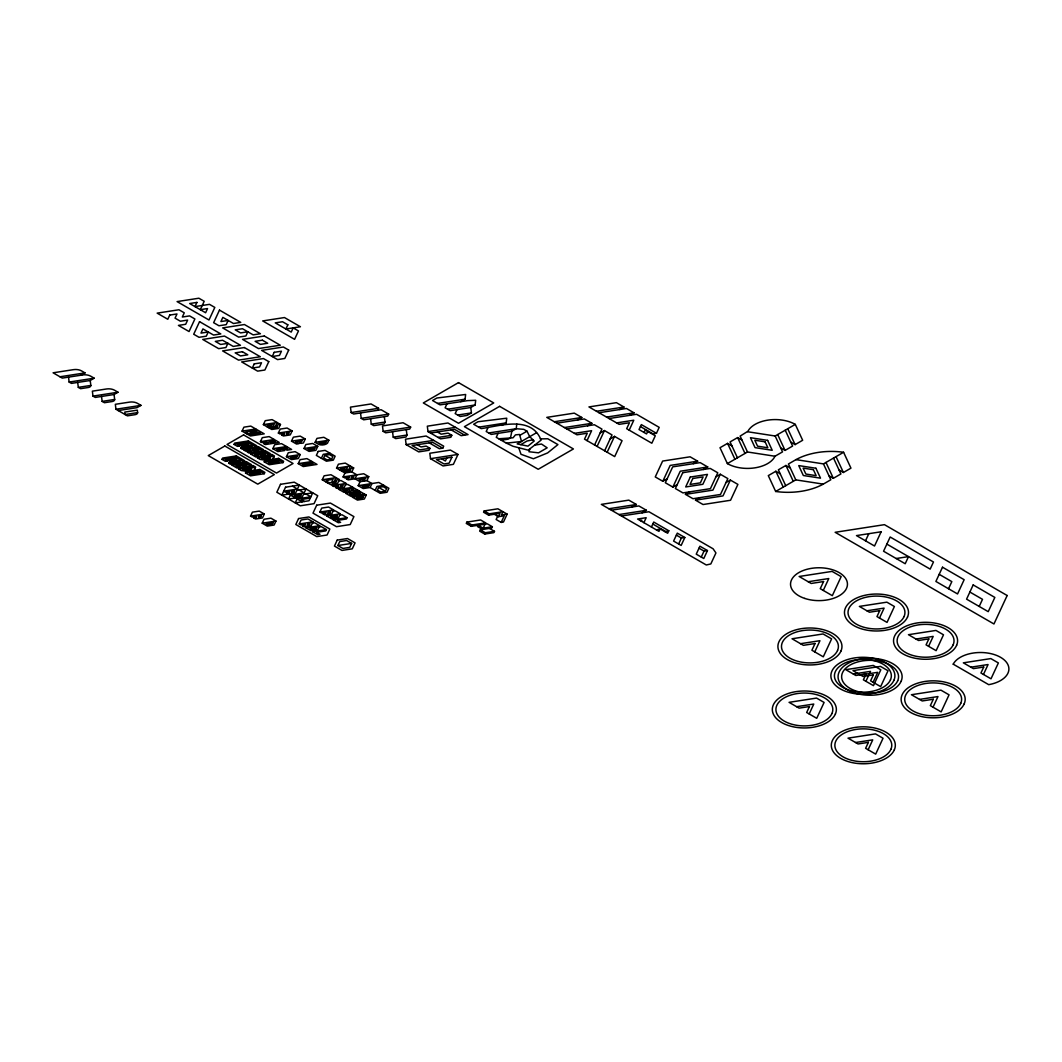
<?xml version="1.0" encoding="UTF-8"?>
<svg xmlns="http://www.w3.org/2000/svg" width="1062" height="1062" viewBox="0 0 1062 1062"><rect width="100%" height="100%" fill="white"/><g stroke="black" fill="none" stroke-linecap="round" stroke-linejoin="round"><path stroke-width="1.5" d="M460.696 401.688L465.063 399.179L465.647 394.48L436.894 398.011L432.539 400.52L440.093 404.874L467.572 400.626L475.696 400.294L475.126 404.98L470.758 407.503L450.142 410.689L445.111 407.781L446.956 403.812M501.795 425.411L506.162 422.902L506.747 418.202L477.993 421.733L473.639 424.242L481.179 428.61C500.282 425.835 531.544 415.388 541.089 440.133L528.172 450.155L513.065 446.279L506.335 443.133L496.273 437.318L498.118 433.349M516.796 424.017L516.212 428.716L511.857 431.225L491.241 434.411L486.21 431.504L488.055 427.548M511.857 431.225L510.517 437.809L508.18 439.164L501.304 440.226M529.991 448.748L528.942 451.722L538.5 452.837L547.169 447.832L541.501 444.035L534.637 445.137M747.688 431.756L775.167 436.004L782.535 451.881L774.994 456.235L747.502 451.987L740.134 436.11L747.94 431.238A28.462 16.434 0 0 1 795.292 424.388L802.66 440.265L795.106 444.62L790.752 442.097M774.955 456.235L774.729 456.753A28.462 16.434 0 0 1 727.377 463.603L720.009 447.726L727.563 443.372L731.917 445.894M222.011 459.381L222.635 458.054L236.375 455.93L244.751 460.775L244.141 462.103L235.764 457.257L222.011 459.381L225.37 461.32L227.666 460.961L228.277 459.647M234.052 444.407L234.662 443.08L248.402 440.956L256.792 445.801L256.181 447.115L247.791 442.283L234.052 444.407L237.397 446.345L239.693 445.987L240.304 444.659M242.083 431.132L243.915 427.163L250.791 426.101L264.212 433.84L250.459 435.964L242.083 431.132L255.823 429.008M228.728 463.258L229.339 461.93L238.499 460.51L240.198 461.479L228.728 463.258L230.401 464.227L246.437 461.744L251.468 464.652L250.844 465.966L245.826 463.059L232.074 465.196L232.684 463.868M231.622 461.572L229.95 460.616L230.56 459.288M235.764 457.257L236.375 455.93M240.755 448.283L241.366 446.956L250.526 445.536L252.225 446.505L240.755 448.283L242.428 449.239L258.464 446.77L263.495 449.664L262.885 450.992L257.854 448.084L244.114 450.208L244.725 448.894M243.663 446.598L241.977 445.628L242.601 444.314M247.791 442.283L248.402 440.956M244.592 465.714L246.888 465.355L245.203 464.386L236.043 465.806L237.715 466.776L238.339 465.448M237.715 466.776L240.012 466.417L239.481 465.275M247.247 471.435L241.3 470.519L238.777 469.059L239.401 467.745M251.428 452.757L250.818 454.085L264.557 451.961L269.589 454.868L270.199 453.54L265.168 450.633L249.145 453.116L247.459 452.147L248.07 450.832M239.176 465.939L241.764 464.917M263.376 424.641L265.221 420.685L272.084 419.623L280.474 424.455L278.629 428.424L271.766 429.486L263.376 424.641L277.116 422.517L275.894 425.172L280.474 424.455M245.203 464.386L243.981 467.028L241.459 465.581M245.826 463.059L246.437 461.744M254.336 451.084L258.916 450.381L257.243 449.412L252.663 450.115L254.336 451.084L254.946 449.77M245.495 472.935L246.105 471.608L259.845 469.484L264.876 472.391L264.265 473.718L250.526 475.842L245.495 472.935L259.234 470.811L264.265 473.718M246.716 470.293L251.296 469.577L251.92 468.262L242.747 469.683L246.716 470.293L247.327 468.966M263.801 443.571L268.381 442.854L266.708 441.885L262.115 442.602L260.442 441.633L262.287 437.663L269.164 436.601L279.213 442.403L265.473 444.54L263.801 443.571L264.411 442.243M257.854 448.084L258.464 446.77M263.336 454.602L265.619 454.244L263.947 453.288L254.787 454.695L256.46 455.664L257.07 454.35M256.46 455.664L258.756 455.319L258.225 454.164M238.777 469.059L252.53 466.935L253.141 465.621L255.65 467.068L254.123 470.373M265.991 460.337L260.044 459.408L257.522 457.961L258.132 456.633M257.907 454.828L260.509 453.819M272.987 426.844L274.222 424.203L267.345 425.265L272.376 428.159L276.956 427.455L277.567 426.127L272.987 426.844L269.629 424.906M251.136 474.515L260.296 473.094L258.624 472.125L249.464 473.546L251.136 474.515L251.747 473.201M263.947 453.288L262.712 455.93L260.203 454.47M264.557 451.961L265.168 450.633M259.234 470.811L259.845 469.484M264.226 461.824L264.85 460.51L278.589 458.386L283.62 461.28L283.01 462.607L269.257 464.731L264.226 461.824L277.978 459.7L283.01 462.607M265.46 459.182L270.04 458.479L270.651 457.151L261.491 458.572L265.46 459.182L266.071 457.868M281.722 434.995L284.019 434.637L284.629 433.323L280.049 434.026L278.363 433.057L280.209 429.088L287.085 428.026L292.116 430.933L290.271 434.902L283.395 435.964L281.722 434.995L282.333 433.668M281.377 448.576L284.722 450.514L277.846 451.576L272.828 448.682L274.66 444.712L281.536 443.65L291.599 449.452L287.019 450.169L283.66 448.23M257.522 457.961L271.261 455.837L271.885 454.509L274.394 455.956L272.868 459.262M269.881 463.417L279.04 461.997L277.355 461.027L268.195 462.448L269.881 463.417L270.491 462.089M253.911 518.057L256.194 517.712L256.805 516.384L252.225 517.088L250.552 516.132L252.398 512.163L259.261 511.101L264.292 513.995L262.46 517.964L255.584 519.026L253.911 518.057L254.522 516.743M277.978 459.7L278.589 458.386M291.506 441.142L293.351 437.172L300.227 436.11L305.245 439.018L303.413 442.987L301.117 443.332L297.772 441.407L297.148 442.721L295.475 441.752L302.351 440.69L298.834 443.69L296.537 444.049L291.506 441.142L305.245 439.018M286.435 456.7L288.28 452.731L295.143 451.669L300.174 454.576L298.342 458.545L291.466 459.607L286.435 456.7L300.174 454.576M262.208 523.194L264.053 519.238L270.916 518.176L275.947 521.07L274.115 525.04L267.239 526.102L262.208 523.194L275.947 521.07M304.011 448.496L305.856 444.527L312.719 443.465L317.75 446.372L315.905 450.328L309.042 451.403L304.011 448.496L317.75 446.372M298.236 463.643L300.068 459.673L306.945 458.611L317.007 464.426L303.267 466.55L298.236 463.643L311.976 461.519M288.731 494.082L287.059 493.113L287.669 491.786M291.028 493.724L288.572 499.021L302.312 496.897L305.989 488.958L296.829 490.378M315.122 442.336L316.967 438.367L323.844 437.305L328.875 440.212L327.508 443.159A6.399 3.69 0 0 1 318.865 444.5L315.122 442.336L328.875 440.212M297.732 497.6L295.276 502.897L309.015 500.76L312.706 492.834L303.533 494.242M321.388 458.306L323.233 454.337L330.109 453.275M324.906 455.306L323.684 457.948L327.03 459.886L331.623 459.182L332.844 456.541L329.485 454.602L324.906 455.306L331.623 459.182M302.604 525.902L304.9 525.557L305.511 524.23L300.931 524.933L299.245 523.964L301.09 520.008L307.967 518.946L312.998 521.84L311.153 525.809L304.276 526.871L302.604 525.902L303.214 524.588M322.264 479.772L324.096 475.803L330.972 474.741L339.362 479.586L337.517 483.555L330.64 484.617L322.264 479.772L336.004 477.648L334.769 480.289L339.362 479.586M312.374 523.168L314.671 522.809L319.702 525.717L317.857 529.686L310.993 530.748L305.962 527.841L306.573 526.526M336.561 468.143L338.406 464.174L345.283 463.112L353.659 467.944L351.827 471.913L344.951 472.975L336.561 468.143L350.314 466.019L349.079 468.661L353.659 467.944M323.233 513.995L325.516 513.65L326.127 512.322L321.547 513.026L319.874 512.057L321.72 508.101L328.583 507.039L333.614 509.933L331.782 513.902L324.906 514.964L323.233 513.995L323.844 512.68M336.282 486.197L335.672 487.511L337.968 487.166L338.579 485.838L333.999 486.555L332.326 485.586L332.937 484.259M319.091 527.044L321.374 526.686L326.406 529.593L325.795 530.907L316.635 532.327L319.981 534.266L317.697 534.624L312.666 531.717L313.277 530.389M347.075 477.555L346.464 478.882L348.748 478.524L349.371 477.21L344.792 477.913L343.106 476.944L344.951 472.975M346.172 470.333L347.407 467.692L340.53 468.754L345.562 471.661L350.141 470.944L350.765 469.63L346.172 470.333L342.827 468.395M333.003 511.26L335.3 510.902L340.331 513.809L338.486 517.778L331.609 518.84L326.578 515.933L327.202 514.619M357.801 490.232L353.221 490.936L351.549 489.967L353.832 489.622L352.159 488.653L342.999 490.073L344.672 491.029L348.416 489.847L350.925 491.294L344.061 492.356L339.03 489.449L339.641 488.135M377.7 410.277L378.616 408.299L371.076 403.945L350.46 407.131L351.137 412.547L353.646 414.007L381.139 409.746L388.679 414.114L387.763 416.092L363.708 419.809L361.199 418.362L360.522 412.945M338.738 480.9L341.035 480.555L346.066 483.449L344.221 487.418L337.344 488.48L335.672 487.511M339.707 515.136L342.004 514.778L347.035 517.685L346.424 518.999L337.251 520.42L340.61 522.358L338.327 522.716L333.295 519.809L333.906 518.482M364.505 494.109L350.765 496.233L345.734 493.326L346.345 491.998M384.325 416.623L385.002 422.039L384.072 424.03L373.771 425.623L371.262 424.163L370.585 418.747M345.455 484.776L347.739 484.418L366.191 495.078L364.346 499.034L357.469 500.096L352.438 497.202L353.062 495.874M358.199 485.666L360.045 481.697L366.908 480.635L371.939 483.529L370.107 487.498L363.231 488.56L358.199 485.666L378.815 482.467L388.878 488.281L387.033 492.25L380.169 493.312L370.107 487.498M362.328 481.338L365.846 478.338L358.983 479.4L360.655 480.369L361.266 479.042L364.624 480.98M366.908 480.635L368.753 476.665L363.722 473.758L343.106 476.944M337.875 545.536L339.721 541.58L346.584 540.505L351.615 543.412L349.77 547.381L342.907 548.443L337.875 545.536L351.615 543.412M375.138 490.405L376.97 486.436L383.847 485.374M378.656 487.405L377.422 490.047L380.78 491.985L385.36 491.281L386.581 488.639L383.236 486.701L378.656 487.405L385.36 491.281M406.281 429.606L406.958 435.035L406.042 437.013L395.728 438.606L393.219 437.159L392.542 431.743M410.649 427.097L409.72 429.075L385.679 432.805L383.156 431.345L382.479 425.928L403.095 422.742L410.649 427.097L383.156 431.345M417.247 444.739L421.03 446.929L426.181 446.12L429.951 448.31L429.035 450.288L418.72 451.881L406.149 444.62L405.472 439.203L426.088 436.017L443.69 446.173L442.774 448.164L439.336 448.695L429.274 442.881M457.018 409.627L455.173 413.596L460.204 416.49L467.081 415.428L471.435 412.919L470.758 407.503M437.385 431.995L441.155 434.172L448.031 433.11L451.801 435.287L450.885 437.265L440.571 438.858L427.999 431.597L427.322 426.181L447.938 422.995L468.063 434.61L461.187 435.672L451.124 429.871M446.757 458.001L445.376 460.974L441.593 458.797M457.974 454.43L453.381 464.346L443.066 465.939L430.495 458.678L429.818 453.262L450.434 450.076L457.974 454.43L430.495 458.678M492.37 526.752L483.21 528.159L478.179 525.265L477.555 526.579L482.586 529.487L485.653 522.876L480.635 519.968L466.882 522.092L466.271 523.42L471.302 526.327L487.339 523.845L492.37 526.752L491.746 528.066L480.303 529.845L479.692 531.159L484.71 534.067L493.883 532.646L494.494 531.332L489.463 528.425M471.302 526.327L471.913 525L485.653 522.876M497.68 516.198L496.14 519.504L501.171 522.411L503.468 522.053L507.145 514.127L497.919 508.804L484.179 510.928L483.568 512.242L488.6 515.15L500.043 513.384L498.516 516.69L494.321 514.26M488.6 515.15L489.21 513.835L502.95 511.698L501.423 515.004L507.145 514.127M484.71 534.067L485.334 532.739L494.494 531.332M501.171 522.411L504.238 515.8L498.516 516.69M587.034 440.611L591.627 430.694L574.449 433.349M594.574 444.978L601.942 429.101L594.388 424.747L566.909 428.995M597.083 446.425L604.451 430.548L612.004 434.916L604.636 450.779M607.145 452.226L614.513 436.363L622.067 440.717L614.699 456.594L584.512 439.164L587.273 433.216L576.971 434.809L546.784 417.379L574.276 413.131L581.817 417.485L577.462 419.994M629.195 430.163L633.788 420.233L616.61 422.902M644.063 432.46L645.218 429.977L655.281 435.792L651.829 443.226L626.673 428.703L629.434 422.756L619.133 424.349L588.945 406.919L616.438 402.671L623.978 407.025L619.624 409.547M647.727 431.424L646.585 433.907L639.032 429.552L641.342 424.601L656.435 433.309L659.197 427.362L636.55 414.286L609.07 418.534M641.368 521.203L641.833 520.221L640.107 520.486M662.807 481.285L670.175 465.421L697.668 461.173L690.114 456.806L662.635 461.067L655.267 476.931L662.807 481.285L667.175 478.776M643.877 522.663L646.187 517.698L637.598 519.026L658.971 531.372L660.126 528.889L667.666 533.243L668.821 530.774L653.727 522.053L651.431 527.017M672.87 487.1L680.238 471.223L707.73 466.975L700.177 462.62L672.697 466.868L665.33 482.745L672.87 487.1L677.224 484.577M656.462 529.925L660.126 528.889M665.157 531.797L668.821 530.774M678.631 543.983L681.392 538.036L684.831 537.505L681.154 545.43L673.6 541.076L677.29 533.137L684.831 537.505M720.302 474.236L712.934 490.113L685.455 494.361L692.995 498.715L720.487 494.467L727.842 478.59L720.302 474.236L715.947 476.758M730.364 480.051L722.996 495.914L695.517 500.162L703.057 504.53L730.55 500.268L737.904 484.405L730.364 480.051L726.01 482.56M701.265 557.046L704.04 551.098L707.465 550.567L703.787 558.506L696.247 554.152L699.924 546.213L707.465 550.567M823.276 590.432L828.798 578.538L808.182 581.724M865.517 540.81L868.809 533.695M814.753 651.895L819.957 640.691L800.549 643.691M809.191 713.956L813.784 704.04L796.606 706.695M879.495 618.031L884.102 608.114L866.911 610.783M865.902 681.286L870.508 671.37L853.33 674.025M873.11 682.255L877.716 672.339L860.539 674.994M868.132 749.772L872.738 739.856L855.56 742.511M948.525 588.733L951.831 581.618L939.193 574.33M928.586 646.307L933.193 636.39L916.015 639.045M979.204 606.442L982.509 599.326L969.871 592.038M933.033 707.199L937.985 696.553L919.533 699.407M983.465 674.45L988.072 664.533L970.894 667.188M81.044 375.191L85.013 372.895L81.575 370.917A8.416 4.859 0 0 0 73.451 369.656L53.1 372.802L62.26 378.099L82.61 374.952A8.416 4.859 0 0 1 90.748 376.2L94.186 378.191L90.217 380.488L71.433 383.382L69.136 382.068L68.526 377.129M114.046 394.52L118.015 392.223L114.59 390.245A8.416 4.859 0 0 0 106.452 388.984L92.367 391.161L92.978 396.099L95.275 397.427L114.046 394.52L114.669 399.458A3.465 1.991 0 0 1 112.107 401.529L104.434 402.71L102.151 401.396L101.527 396.458M136.812 412.72L125.104 414.538L124.798 412.069L137.317 410.131L137.622 412.6A3.465 1.991 0 0 1 135.073 414.671L127.4 415.853L115.944 409.242L115.333 404.303L129.418 402.126A8.416 4.859 0 0 1 137.542 403.387L140.981 405.365L137.011 407.662L118.227 410.569M519.783 435.367L527.004 431.199L529.712 436.668L534.226 440.995L527.96 446.133L517.181 443.903L536.496 432.752M520.752 444.646L527.017 441.022L532.965 439.787M587.525 425.809L591.879 423.3L584.326 418.932L556.846 423.194M629.686 415.348L634.041 412.839L626.487 408.485L599.008 412.733M600.096 433.07L604.451 430.548M610.159 438.885L614.513 436.363M741.98 440.08L737.625 437.571L730.072 441.925L737.44 457.788M693.313 463.682L697.668 461.173M632.009 506.999L636.364 504.49L628.823 500.136L601.331 504.384L706.296 564.984L710.823 563.949L715.934 552.944L713.08 548.775L648.948 511.751L621.456 515.999M703.376 469.497L707.73 466.975M642.072 512.813L646.426 510.291L638.886 505.937L611.393 510.198M727.377 463.603L747.502 451.987M775.167 436.004L795.292 424.388M685.455 494.361L689.809 491.839M695.517 500.162L699.871 497.653M780.689 447.912L785.057 450.421L792.597 446.067L785.23 430.203M780.212 473.771L775.857 471.249L768.304 475.617L775.672 491.48L795.796 479.865L823.276 484.113L830.829 479.758L823.462 463.895L795.982 459.634L788.429 464.001L795.796 479.865M790.274 467.957L785.92 465.448L778.366 469.802L785.734 485.679M823.462 463.895L843.586 452.279L850.954 468.143L843.401 472.497L839.046 469.988M828.984 475.789L833.338 478.312L840.892 473.957L833.524 458.08M795.982 459.634L796.619 459.288A51.082 29.497 0 0 1 843.586 452.279M823.276 484.113L822.638 484.471A51.082 29.497 0 0 1 775.672 491.467M59.976 376.771L85.013 372.895M69.136 382.068L94.186 378.191M77.685 382.413L78.309 387.351L90.828 385.426L90.217 380.488M92.978 396.099L118.015 392.223M102.151 401.396L114.669 399.458M115.944 409.242L140.981 405.365M351.137 412.547L378.616 408.299M266.735 426.579L269.018 426.234M268.407 427.548L270.691 427.203M245.428 433.07L247.725 432.712L246.052 431.743L255.212 430.322L256.885 431.291L250.008 432.353L251.694 433.323L258.557 432.261L260.256 433.23L251.083 434.65L249.397 433.681L247.114 434.026M437.571 403.427L465.063 399.179M361.199 418.362L388.679 414.114M278.363 433.057L292.116 430.933M447.633 409.228L475.126 404.98M371.262 424.163L385.002 422.039M260.442 441.633L274.182 439.509M241.977 445.628L248.853 444.566L247.18 443.597L238.021 445.018L239.693 445.987M457.695 415.043L471.435 412.919M247.459 452.147L252.039 451.443L250.366 450.474L245.787 451.177L244.114 450.208M272.828 448.682L286.567 446.544M282.213 449.067L278.47 450.261L276.784 449.292L285.957 447.872L287.629 448.841L285.333 449.199M229.95 460.616L236.826 459.541L235.14 458.585L225.98 459.992L227.666 460.961M271.885 454.509L255.849 456.992L250.818 454.085M427.999 431.597L455.492 427.349M393.219 437.159L406.958 435.035M430.508 433.057L454.563 429.34L464.625 435.141M478.67 427.15L506.162 422.902M596.486 411.273L623.978 407.025M253.141 465.621L237.105 468.09L232.074 465.196M438.062 437.411L451.801 435.287M406.149 444.62L433.628 440.372M554.324 421.733L581.817 417.485M488.732 432.964L516.212 428.716L523.818 429.353L527.004 431.199M606.548 417.087L634.041 412.839M429.951 448.31L419.649 449.903L412.096 445.536L432.712 442.35L442.774 448.164M564.387 427.548L591.879 423.3M339.92 470.081L342.216 469.723M341.592 471.037L343.889 470.692M325.609 481.71L327.906 481.351L326.233 480.382L333.096 479.32L331.875 481.962L336.455 481.259L335.844 482.586L327.295 482.679M368.753 476.665L348.137 479.851L346.464 478.882M656.435 433.309L652.997 433.84L640.413 426.579M332.326 485.586L346.066 483.449M287.059 493.113L289.342 492.755L289.966 491.44L285.373 492.144L283.7 491.175L297.44 489.051L292.422 486.144M339.03 489.449L352.77 487.325M310.25 498.118L301.09 499.538L304.436 501.476M345.734 493.326L359.474 491.202M352.438 497.202L366.191 495.078M250.552 516.132L264.292 513.995M319.874 512.057L333.614 509.933M326.578 515.933L340.331 513.809M299.245 523.964L312.998 521.84M333.295 519.809L347.035 517.685M305.962 527.841L319.702 525.717M312.666 531.717L326.406 529.593M608.884 508.738L636.364 504.49M618.947 514.552L646.426 510.291M896.195 558.519L908.514 556.607L905.209 563.736L883.557 551.231L890.168 537L933.471 561.997L930.179 569.113L886.863 544.116M136.825 412.72L137.622 412.6M506.335 443.133L521.535 441.5L519.53 434.477L515.455 434.862L513.052 437.796L498.795 438.765M540.319 438.885L547.806 438.765L557.922 444.593L547.62 452.916L533.403 458.757L521.004 454.297L518.721 447.726M676.361 535.129L681.392 538.036M699.008 548.191L704.04 551.098M652.811 524.044L665.383 531.305M484.179 510.928L489.21 513.835M466.882 522.092L471.913 525M480.303 529.845L485.334 532.739M275.284 426.486L276.956 427.455M348.469 469.975L350.141 470.944M351.827 471.913L356.859 474.82L355.013 478.789L360.045 481.697M271.261 455.837L273.784 457.284M261.65 453.633L265.009 455.571M299.126 490.02L304.157 492.927L290.404 495.051L295.435 497.959M305.829 493.896L310.861 496.79L297.121 498.928L302.152 501.822M252.53 466.935L255.039 468.395M242.919 464.744L246.265 466.683M78.309 387.351L80.593 388.679L88.265 387.497A3.465 1.991 0 0 0 90.828 385.426M836.033 456.633L843.401 472.497M825.984 462.435L833.338 478.312M787.752 428.743L795.106 444.62M777.689 434.557L785.057 450.421M785.92 465.448L793.274 481.312M775.857 471.249L783.225 487.126M737.625 437.571L744.993 453.434M727.563 443.372L734.931 459.249M169.734 315.082L167.796 319.264L157.163 313.131L178.947 309.759L184.257 312.825L182.319 317.02L189.58 315.905L194.89 318.972L189.049 331.543L178.429 325.41L185.691 324.282L187.629 320.087L180.367 321.215L175.057 318.149L176.996 313.954L169.734 315.082M196.935 302.404L194.983 306.599L209.506 304.356L214.816 307.422L208.988 320.007L177.088 301.595L198.873 298.223L204.196 301.289L200.306 309.666L207.555 308.551L205.616 312.746L189.673 303.533L196.935 302.404M199.55 321.653L193.709 334.238L199.019 337.304L206.28 336.176L208.232 331.981L200.97 333.11L202.922 328.915L213.542 335.048L220.803 333.933L199.55 321.653M219.476 310.117L213.635 322.689L218.958 325.755L226.219 324.64L228.157 320.445L220.896 321.56L222.847 317.379L233.481 323.512L240.742 322.383L219.476 310.117M227.892 343.331L225.94 347.526L218.679 348.655L202.736 339.442L224.52 336.07L240.463 345.283L233.202 346.411L222.582 340.265L215.32 341.393L220.63 344.46L227.892 343.331M247.818 331.795L245.88 335.99L238.618 337.105L222.662 327.906L244.446 324.534L260.402 333.733L253.141 334.862L242.508 328.729L235.246 329.844L240.556 332.91L247.818 331.795M254.256 363.868L252.305 368.063L259.566 366.934L261.517 362.753L254.256 363.868M268.779 361.624L264.889 370.014L257.628 371.129L241.671 361.93L263.456 358.558L268.779 361.624M274.182 352.332L272.244 356.527L279.505 355.398L281.443 351.203L274.182 352.332M287.842 324.813L285.904 329.008L300.427 326.751L284.47 317.551L262.686 320.923L294.586 339.336L298.475 330.946L293.165 327.879L291.214 332.074L275.27 322.861L282.532 321.746L287.842 324.813M288.705 350.088L284.815 358.465L277.554 359.593L261.61 350.38L283.395 347.008L288.705 350.088M286.913 432.964L286.302 434.292L288.599 433.933L289.209 432.606L286.913 432.964M259.101 516.026L258.491 517.353L260.774 516.995L261.385 515.681L259.101 516.026M280.514 484.312L276.837 492.237L300.307 505.791L314.047 503.667L317.737 495.728L294.254 482.175L280.514 484.312M297.28 456.248L296.656 457.576L292.077 458.28L290.404 457.31L297.28 456.248M285.545 487.206L281.855 495.144L295.608 493.02L299.285 485.082L285.545 487.206M273.04 522.756L272.43 524.07L267.85 524.787L266.177 523.818L273.04 522.756M292.249 491.082L291.638 492.41L293.922 492.051L294.546 490.724L292.249 491.082M314.843 448.045L314.233 449.372L309.653 450.076L307.98 449.107L314.843 448.045M318.202 451.43L316.357 455.399L326.419 461.213L333.295 460.151L335.141 456.182L325.078 450.368L318.202 451.43M301.25 494.6L300.639 495.927L296.059 496.631L294.373 495.662L301.25 494.6M325.968 441.885L325.662 442.549A4.275 2.469 0 0 1 319.927 443.438L319.091 442.947L325.968 441.885M298.581 518.548L295.82 524.495L316.781 536.602L327.083 535.009L329.844 529.062L308.883 516.955L298.581 518.548M307.794 523.871L307.183 525.199L309.48 524.84L310.091 523.526L307.794 523.871M316.688 505.193L312.998 513.132L336.481 526.686L350.221 524.548L353.911 516.623L330.428 503.069L316.688 505.193M316.795 527.389L316.184 528.717L311.604 529.42L309.931 528.451L316.795 527.389M328.423 511.964L327.813 513.291L330.096 512.933L330.72 511.618L328.423 511.964M340.875 485.48L340.252 486.808L342.548 486.449L343.159 485.135L340.875 485.48M351.655 476.851L351.044 478.179L353.341 477.82L353.951 476.493L351.655 476.851M337.424 515.482L336.813 516.809L332.22 517.513L330.547 516.544L337.424 515.482M337.198 540.12L334.437 546.067L341.977 550.435L352.292 548.828L355.053 542.881L347.513 538.527L337.198 540.12M363.284 496.75L362.673 498.065L358.08 498.782L356.407 497.812L363.284 496.75M369.045 485.215L368.421 486.529L363.841 487.246L362.169 486.277L369.045 485.215M451.908 457.204L449.146 463.151L443.996 463.961L436.442 459.594L451.908 457.204M682.76 472.683L675.392 488.547L682.932 492.901L710.425 488.653L717.793 472.789L710.239 468.435L682.76 472.683M690.3 477.037L685.694 486.954L702.871 484.299L707.478 474.382L690.3 477.037M692.809 478.484L690.048 484.445L700.362 482.852L703.124 476.891L692.809 478.484M823.568 581.551L820.249 588.693L832.329 595.663L841.157 576.626L832.104 571.396L799.128 576.493L811.195 583.463L823.568 581.551M815.032 643.532L811.912 650.249L823.289 656.82L831.612 638.886L823.077 633.961L792.026 638.766L803.39 645.338L815.032 643.532M881.141 531.783L874.53 546.014L856.49 535.593L881.141 531.783M809.43 706.549L806.669 712.496L816.731 718.31L824.099 702.433L816.545 698.079L789.066 702.34L799.128 708.142L809.43 706.549M879.734 610.637L876.973 616.584L887.035 622.398L894.403 606.521L886.863 602.167L859.37 606.415L869.433 612.23L879.734 610.637M866.154 673.879L863.393 679.839L873.455 685.64L880.81 669.777L873.269 665.423L845.777 669.671L855.839 675.485L866.154 673.879M873.362 674.861L870.601 680.808L880.65 686.623L888.018 670.746L880.478 666.392L852.985 670.64L863.048 676.454L873.362 674.861M942.498 567.214L935.887 581.445L957.552 593.95L964.15 579.706L942.498 567.214M868.384 742.365L865.623 748.312L875.685 754.126L883.04 738.249L875.5 733.895L848.007 738.156L858.069 743.958L868.384 742.365M928.838 638.899L926.064 644.86L936.126 650.661L943.494 634.797L935.954 630.43L908.461 634.691L918.524 640.492L928.838 638.899M973.177 584.923L966.579 599.154L988.231 611.659L994.842 597.428L973.177 584.923M933.299 699.247L930.339 705.646L941.144 711.885L949.056 694.84L940.945 690.154L911.422 694.721L922.228 700.96L933.299 699.247M1007.161 595.516L993.952 623.978L835.144 532.301L884.447 524.668L1007.161 595.516M983.717 667.042L980.943 673.003L991.005 678.804L998.373 662.94L990.833 658.586L963.34 662.834L973.403 668.635L983.717 667.042M837.546 650.462L837.175 651.245A28.462 16.434 0 0 1 789.823 658.095A28.462 16.434 0 0 1 801.677 630.748L803.031 630.536A28.462 16.434 0 0 1 837.546 650.462M840.998 650.966L840.573 651.842A32.019 18.479 0 0 1 787.3 659.542A32.019 18.479 0 0 1 800.642 628.784L802.168 628.545A32.019 18.479 0 0 1 840.998 650.966M831.958 713.478L831.586 714.248A28.462 16.434 0 0 1 784.234 721.098A28.462 16.434 0 0 1 796.088 693.765L797.443 693.539A28.462 16.434 0 0 1 831.958 713.478M835.409 713.969L834.984 714.845A32.019 18.479 0 0 1 781.712 722.545A32.019 18.479 0 0 1 795.066 691.787L796.58 691.548A32.019 18.479 0 0 1 835.409 713.969M904.081 616.518L903.709 617.287A28.462 16.434 0 0 1 856.344 624.137A28.462 16.434 0 0 1 868.212 596.804L869.552 596.578A28.462 16.434 0 0 1 904.081 616.518M907.532 617.009L907.107 617.885A32.019 18.479 0 0 1 853.835 625.584A32.019 18.479 0 0 1 867.176 594.839L868.689 594.587A32.019 18.479 0 0 1 907.532 617.009M890.487 679.76L890.115 680.543A28.462 16.434 0 0 1 847.078 689.424L845.936 688.972A28.462 16.434 0 0 1 834.851 672.963A28.462 16.434 0 0 1 854.618 660.046L858.707 659.515A28.462 16.434 0 0 1 872.473 660.298L873.774 660.591A28.462 16.434 0 0 1 890.487 679.76M893.938 680.264L893.514 681.14A32.019 18.479 0 0 1 875.141 692.849L873.668 693.167A32.019 18.479 0 0 1 859.742 694.163L858.189 694.057A32.019 18.479 0 0 1 830.962 677.131A32.019 18.479 0 0 1 853.596 658.082L855.109 657.843A32.019 18.479 0 0 1 873.668 658.374L875.141 658.692A32.019 18.479 0 0 1 886.611 663.352L887.633 664.042A32.019 18.479 0 0 1 893.938 680.264M897.695 680.729L897.324 681.512A28.462 16.434 0 0 1 875.646 692.862L874.265 692.995A28.462 16.434 0 0 1 860.499 692.212L859.198 691.92A28.462 16.434 0 0 1 841.662 675.936A28.462 16.434 0 0 1 861.826 661.015L863.18 660.803A28.462 16.434 0 0 1 885.907 663.086L887.035 663.551A28.462 16.434 0 0 1 897.695 680.729M901.147 681.233L900.722 682.109A32.019 18.479 0 0 1 859.304 694.15L857.844 693.818A32.019 18.479 0 0 1 846.374 689.158L845.339 688.468A32.019 18.479 0 0 1 857.844 659.661L858.335 659.555A26.523 15.306 0 0 1 861.786 658.905L862.317 658.812A32.019 18.479 0 0 1 873.229 658.347L874.783 658.453A32.019 18.479 0 0 1 901.147 681.233M890.912 749.294L890.54 750.064A28.462 16.434 0 0 1 843.188 756.914A28.462 16.434 0 0 1 855.043 729.581L856.384 729.355A28.462 16.434 0 0 1 890.912 749.294M894.363 749.785L893.938 750.661A32.019 18.479 0 0 1 840.666 758.361A32.019 18.479 0 0 1 854.007 727.616L855.521 727.364A32.019 18.479 0 0 1 894.363 749.785M953.172 644.78L952.8 645.563A28.462 16.434 0 0 1 905.448 652.4A28.462 16.434 0 0 1 917.302 625.067L918.657 624.854A28.462 16.434 0 0 1 953.172 644.78M956.623 645.284L956.198 646.161A32.019 18.479 0 0 1 902.926 653.86A32.019 18.479 0 0 1 916.267 623.102L917.78 622.863A32.019 18.479 0 0 1 956.623 645.284M953.211 664.162L988.709 684.658A28.462 16.434 0 0 0 1000.563 657.312A28.462 16.434 0 0 0 953.211 664.162M960.765 703.323L960.393 704.093A28.462 16.434 0 0 1 913.041 710.943A28.462 16.434 0 0 1 924.909 683.609L926.25 683.397A28.462 16.434 0 0 1 960.765 703.323M964.216 703.814L963.805 704.69A32.019 18.479 0 0 1 910.532 712.403A32.019 18.479 0 0 1 923.874 681.645L925.387 681.392A32.019 18.479 0 0 1 964.216 703.814M243.57 434.902L227.002 444.474L276.505 473.055L293.072 463.483L243.57 434.902M224.839 446.013L208.258 455.585L257.761 484.153L274.341 474.581L224.839 446.013M458.518 382.612L423.313 402.949L458.518 423.273L493.737 402.949L458.518 382.612M499.618 406.348L464.413 426.672L538.208 469.285L573.414 448.947L499.618 406.348M264.319 336.004L242.534 339.375L258.491 348.575L280.262 345.216L264.319 336.004M262.38 340.198L255.119 341.314L260.429 344.393L267.69 343.265L262.38 340.198M244.393 347.553L222.608 350.911L238.552 360.124L260.336 356.752L244.393 347.553M242.441 351.734L235.18 352.863L240.503 355.929L247.765 354.814L242.441 351.734M273.571 440.823L268.991 441.54L270.664 442.509L275.257 441.792L273.571 440.823M311.365 462.833L302.192 464.253L303.878 465.222L313.038 463.802L311.365 462.833M358.863 492.516L349.703 493.936L351.376 494.905L360.536 493.485L358.863 492.516M767.627 440.372L750.449 437.703L755.042 447.633L772.233 450.288L767.627 440.372M765.105 441.819L754.803 440.226L757.564 446.173L767.866 447.766L765.105 441.819M815.921 468.249L798.743 465.594L803.337 475.51L820.514 478.165L815.921 468.249M813.399 469.696L803.098 468.103L805.859 474.05L816.16 475.657L813.399 469.696M804.757 598.424A28.462 16.434 0 0 0 847.449 584.193A28.462 16.434 0 0 0 804.757 569.962A28.462 16.434 0 0 0 804.757 598.424"/></g></svg>
